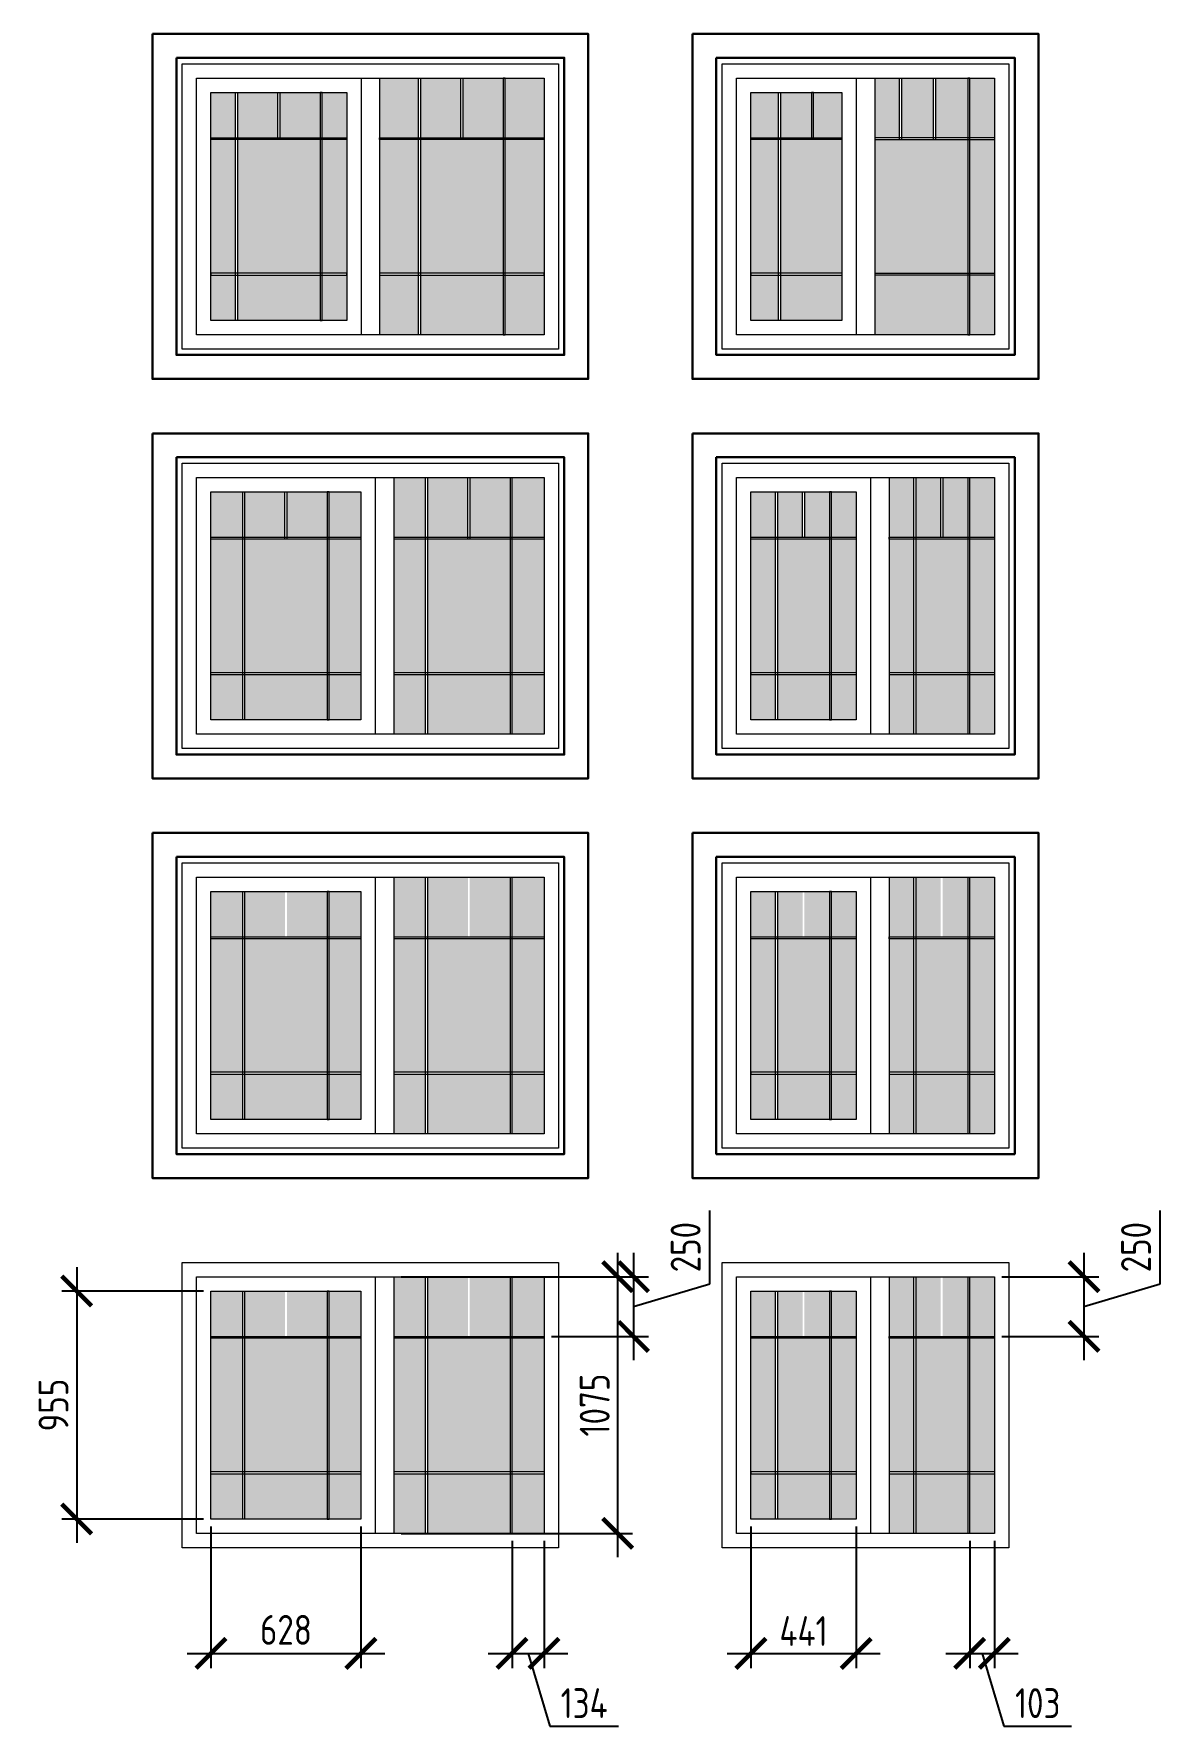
# Model space of a CAD drawing. Header units: millimetres. Extents: x 743280 to 1140305, y -337608 to -106611.
# Drawn here: x 1040336 to 1045053, y -267344 to -260256 of the extents above; entities that cross this region are included whole.
import ezdxf

# ---------------------------------------------------------------- set-up
doc = ezdxf.new("R2010")
doc.units = ezdxf.units.MM
doc.header["$PDMODE"] = 35
doc.layers.get('Defpoints').update_dxf_attribs({"color": 9})
for name, color, linetype, lineweight in [('ОСНОВНЫЕ', 7, 'Continuous', 30), ('СПДС_РАЗМЕРЫ', 42, 'Continuous', 13), ('ТОНКИЕ', 250, 'Continuous', 13)]:
    doc.layers.add(name, color=color, linetype=linetype, lineweight=lineweight)
doc.styles.add('GOST 2.304', font='CS_Gost2304.shx')
doc.dimstyles.new('СПДС', dxfattribs={"dimtxt": 2.5, "dimasz": 2.5, "dimexe": 1.25, "dimexo": 0.625, "dimtad": 1, "dimdec": 0, "dimtxsty": 'GOST 2.304', "dimblk": 'ARCHTICK', "dimblk1": 'ARCHTICK', "dimblk2": 'ARCHTICK', "dimcen": 2.5, "dimdle": 2, "dimadec": 0, "dimazin": 2, "dimtfac": 0.75, "dimtdec": 4, "dimtmove": 1, "dimatfit": 3, "dimfxl": 1, "dimtolj": 1, "dimarcsym": 1})

# ---------------------------------------------------------------- blocks, each defined once
blk = doc.blocks.new('_ArchTick')
at = {"color": 0, "linetype": 'ByBlock', "const_width": 0.15}
blk.add_lwpolyline([(-0.5, -0.5), (0.5, 0.5)], dxfattribs=at)
blk = doc.blocks.new('*D526')
at = {"layer": 'Defpoints', "color": 0, "transparency": 16777216}
for p in [(1041077.9, -265521.7), (1040515.4, -266476.7), (1041077.9, -266476.7)]:
    blk.add_point(p, dxfattribs=at)
at = {"layer": 'СПДС_РАЗМЕРЫ', "color": 0, "lineweight": -2, "transparency": 16777216}
for p, q in [((1040515.4, -265421.7), (1040515.4, -266576.7)), ((1041046.6, -265521.7), (1040452.9, -265521.7)), ((1041046.6, -266476.7), (1040452.9, -266476.7))]:
    blk.add_line(p, q, dxfattribs=at)
at = {"layer": 'СПДС_РАЗМЕРЫ', "color": 0, "lineweight": -2, "transparency": 16777216, "xscale": 125, "yscale": 125, "zscale": 125}
for p, rotation in [((1040515.4, -265521.7), 90), ((1040515.4, -266476.7), 270)]:
    blk.add_blockref('_ArchTick', p, dxfattribs=dict(at, rotation=rotation))
at = {"layer": 'СПДС_РАЗМЕРЫ', "color": 0, "transparency": 16777216, "insert": (1040418, -265999.2), "char_height": 125, "attachment_point": 5, "rotation": 90, "style": 'GOST 2.304'}
blk.add_mtext('\\A1;955', dxfattribs=at)
blk = doc.blocks.new('*D527')
at = {"layer": 'Defpoints', "color": 0, "transparency": 16777216}
for p in [(1041843.9, -265461.7), (1042781.4, -265461.7), (1041843.9, -266536.7)]:
    blk.add_point(p, dxfattribs=at)
at = {"layer": 'СПДС_РАЗМЕРЫ', "color": 0, "lineweight": -2, "transparency": 16777216}
for p, q in [((1042781.4, -266636.7), (1042781.4, -265361.7)), ((1041875.1, -265461.7), (1042843.9, -265461.7)), ((1041875.1, -266536.7), (1042843.9, -266536.7))]:
    blk.add_line(p, q, dxfattribs=at)
at = {"layer": 'СПДС_РАЗМЕРЫ', "color": 0, "lineweight": -2, "transparency": 16777216, "xscale": 125, "yscale": 125, "zscale": 125}
for p, rotation in [((1042781.4, -265461.7), 90), ((1042781.4, -266536.7), 270)]:
    blk.add_blockref('_ArchTick', p, dxfattribs=dict(at, rotation=rotation))
at = {"layer": 'СПДС_РАЗМЕРЫ', "color": 0, "transparency": 16777216, "insert": (1042685, -265999.2), "char_height": 125, "attachment_point": 5, "rotation": 90, "style": 'GOST 2.304'}
blk.add_mtext('\\A1;1075', dxfattribs=at)
blk = doc.blocks.new('*D528')
at = {"layer": 'Defpoints', "color": 0, "transparency": 16777216}
for p in [(1041077.9, -266476.7), (1041705.9, -266476.7), (1041705.9, -267039.2)]:
    blk.add_point(p, dxfattribs=at)
at = {"layer": 'СПДС_РАЗМЕРЫ', "color": 0, "lineweight": -2, "transparency": 16777216}
for p, q in [((1041077.9, -266508), (1041077.9, -267101.7)), ((1041705.9, -266508), (1041705.9, -267101.7)), ((1040977.9, -267039.2), (1041805.9, -267039.2))]:
    blk.add_line(p, q, dxfattribs=at)
at = {"layer": 'СПДС_РАЗМЕРЫ', "color": 0, "lineweight": -2, "transparency": 16777216, "xscale": 125, "yscale": 125, "zscale": 125, "rotation": 180}
blk.add_blockref('_ArchTick', (1041077.9, -267039.2), dxfattribs=at)
at = {"layer": 'СПДС_РАЗМЕРЫ', "color": 0, "lineweight": -2, "transparency": 16777216, "xscale": 125, "yscale": 125, "zscale": 125}
blk.add_blockref('_ArchTick', (1041705.9, -267039.2), dxfattribs=at)
at = {"layer": 'СПДС_РАЗМЕРЫ', "color": 0, "transparency": 16777216, "insert": (1041391.9, -266940.7), "char_height": 125, "attachment_point": 5, "style": 'GOST 2.304'}
blk.add_mtext('\\A1;628', dxfattribs=at)
blk = doc.blocks.new('*D529')
at = {"layer": 'Defpoints', "color": 0, "transparency": 16777216}
for p in [(1043339.3, -266476.7), (1043780.3, -266476.7), (1043780.3, -267039.2)]:
    blk.add_point(p, dxfattribs=at)
at = {"layer": 'СПДС_РАЗМЕРЫ', "color": 0, "lineweight": -2, "transparency": 16777216}
for p, q in [((1043339.3, -266508), (1043339.3, -267101.7)), ((1043780.3, -266508), (1043780.3, -267101.7)), ((1043239.3, -267039.2), (1043880.3, -267039.2))]:
    blk.add_line(p, q, dxfattribs=at)
at = {"layer": 'СПДС_РАЗМЕРЫ', "color": 0, "lineweight": -2, "transparency": 16777216, "xscale": 125, "yscale": 125, "zscale": 125, "rotation": 180}
blk.add_blockref('_ArchTick', (1043339.3, -267039.2), dxfattribs=at)
at = {"layer": 'СПДС_РАЗМЕРЫ', "color": 0, "lineweight": -2, "transparency": 16777216, "xscale": 125, "yscale": 125, "zscale": 125}
blk.add_blockref('_ArchTick', (1043780.3, -267039.2), dxfattribs=at)
at = {"layer": 'СПДС_РАЗМЕРЫ', "color": 0, "transparency": 16777216, "insert": (1043559.8, -266945.5), "char_height": 125, "attachment_point": 5, "style": 'GOST 2.304'}
blk.add_mtext('\\A1;441', dxfattribs=at)
blk = doc.blocks.new('*D530')
at = {"layer": 'Defpoints', "color": 0, "transparency": 16777216}
for p in [(1044359.3, -265461.7), (1044359.3, -265711.6), (1044734.3, -265711.6)]:
    blk.add_point(p, dxfattribs=at)
at = {"layer": 'СПДС_РАЗМЕРЫ', "color": 0, "lineweight": -2, "transparency": 16777216}
for p, q in [((1045053.5, -265490.9), (1045053.5, -265184.7)), ((1044734.3, -265361.7), (1044734.3, -265811.6)), ((1044390.6, -265461.7), (1044796.8, -265461.7)), ((1044734.3, -265586.7), (1045053.5, -265490.9)), ((1044390.6, -265711.6), (1044796.8, -265711.6))]:
    blk.add_line(p, q, dxfattribs=at)
at = {"layer": 'СПДС_РАЗМЕРЫ', "color": 0, "lineweight": -2, "transparency": 16777216, "xscale": 125, "yscale": 125, "zscale": 125}
for p, rotation in [((1044734.3, -265461.7), 90), ((1044734.3, -265711.6), 270)]:
    blk.add_blockref('_ArchTick', p, dxfattribs=dict(at, rotation=rotation))
at = {"layer": 'СПДС_РАЗМЕРЫ', "color": 0, "transparency": 16777216, "insert": (1044952.3, -265337.8), "char_height": 125, "attachment_point": 5, "rotation": 90, "style": 'GOST 2.304'}
blk.add_mtext('\\A1;250', dxfattribs=at)
blk = doc.blocks.new('*D531')
at = {"layer": 'Defpoints', "color": 0, "transparency": 16777216}
for p in [(1044256, -266536.7), (1044359.3, -266536.7), (1044359.3, -267039.2)]:
    blk.add_point(p, dxfattribs=at)
at = {"layer": 'СПДС_РАЗМЕРЫ', "color": 0, "lineweight": -2, "transparency": 16777216}
for p, q in [((1044256, -266568), (1044256, -267101.7)), ((1044359.3, -266568), (1044359.3, -267101.7)), ((1044156, -267039.2), (1044459.3, -267039.2)), ((1044307.6, -267039.2), (1044399, -267343.9)), ((1044399, -267343.9), (1044682.3, -267343.9))]:
    blk.add_line(p, q, dxfattribs=at)
at = {"layer": 'СПДС_РАЗМЕРЫ', "color": 0, "lineweight": -2, "transparency": 16777216, "xscale": 125, "yscale": 125, "zscale": 125, "rotation": 180}
blk.add_blockref('_ArchTick', (1044256, -267039.2), dxfattribs=at)
at = {"layer": 'СПДС_РАЗМЕРЫ', "color": 0, "lineweight": -2, "transparency": 16777216, "xscale": 125, "yscale": 125, "zscale": 125}
blk.add_blockref('_ArchTick', (1044359.3, -267039.2), dxfattribs=at)
at = {"layer": 'СПДС_РАЗМЕРЫ', "color": 0, "transparency": 16777216, "insert": (1044540.7, -267247.5), "char_height": 125, "attachment_point": 5, "style": 'GOST 2.304'}
blk.add_mtext('\\A1;103', dxfattribs=at)
blk = doc.blocks.new('*D532')
at = {"layer": 'Defpoints', "color": 0, "transparency": 16777216}
for p in [(1042338.8, -266536.7), (1042472.9, -266536.7), (1042472.9, -267039.2)]:
    blk.add_point(p, dxfattribs=at)
at = {"layer": 'СПДС_РАЗМЕРЫ', "color": 0, "lineweight": -2, "transparency": 16777216}
for p, q in [((1042338.8, -266568), (1042338.8, -267101.7)), ((1042472.9, -266568), (1042472.9, -267101.7)), ((1042238.8, -267039.2), (1042572.9, -267039.2)), ((1042405.9, -267039.2), (1042497.2, -267343.9)), ((1042497.2, -267343.9), (1042784.7, -267343.9))]:
    blk.add_line(p, q, dxfattribs=at)
at = {"layer": 'СПДС_РАЗМЕРЫ', "color": 0, "lineweight": -2, "transparency": 16777216, "xscale": 125, "yscale": 125, "zscale": 125, "rotation": 180}
blk.add_blockref('_ArchTick', (1042338.8, -267039.2), dxfattribs=at)
at = {"layer": 'СПДС_РАЗМЕРЫ', "color": 0, "lineweight": -2, "transparency": 16777216, "xscale": 125, "yscale": 125, "zscale": 125}
blk.add_blockref('_ArchTick', (1042472.9, -267039.2), dxfattribs=at)
at = {"layer": 'СПДС_РАЗМЕРЫ', "color": 0, "transparency": 16777216, "insert": (1042641, -267247.5), "char_height": 125, "attachment_point": 5, "style": 'GOST 2.304'}
blk.add_mtext('\\A1;134', dxfattribs=at)
blk = doc.blocks.new('*D533')
at = {"layer": 'Defpoints', "color": 0, "transparency": 16777216}
for p in [(1042472.9, -265461.7), (1042472.9, -265711.6), (1042847.9, -265711.6)]:
    blk.add_point(p, dxfattribs=at)
at = {"layer": 'СПДС_РАЗМЕРЫ', "color": 0, "lineweight": -2, "transparency": 16777216}
for p, q in [((1043167.1, -265490.9), (1043167.1, -265184.7)), ((1042847.9, -265361.7), (1042847.9, -265811.6)), ((1042504.1, -265461.7), (1042910.4, -265461.7)), ((1042847.9, -265586.7), (1043167.1, -265490.9)), ((1042504.1, -265711.6), (1042910.4, -265711.6))]:
    blk.add_line(p, q, dxfattribs=at)
at = {"layer": 'СПДС_РАЗМЕРЫ', "color": 0, "lineweight": -2, "transparency": 16777216, "xscale": 125, "yscale": 125, "zscale": 125}
for p, rotation in [((1042847.9, -265461.7), 90), ((1042847.9, -265711.6), 270)]:
    blk.add_blockref('_ArchTick', p, dxfattribs=dict(at, rotation=rotation))
at = {"layer": 'СПДС_РАЗМЕРЫ', "color": 0, "transparency": 16777216, "insert": (1043065.9, -265337.8), "char_height": 125, "attachment_point": 5, "rotation": 90, "style": 'GOST 2.304'}
blk.add_mtext('\\A1;250', dxfattribs=at)

msp = doc.modelspace()

# ---------------------------------------------------------------- hatches: boundary and pattern name
at = {"layer": 'ТОНКИЕ', "ltscale": 50}
h = msp.add_hatch(color=256, dxfattribs=at)
h.dxf.hatch_style = 1
h.set_gradient(color1=(141, 177, 201), rotation=45, tint=1)
h.paths.add_polyline_path([(1041947.7, -260441.4), (1041784.4, -260441.4), (1041784.4, -260691.3), (1041947.7, -260691.3)])
h.paths.add_polyline_path([(1041947.7, -260699.3), (1041784.4, -260699.3), (1041784.4, -261258.5), (1041947.7, -261258.5)])
h.paths.add_polyline_path([(1041947.7, -261266.5), (1041784.4, -261266.5), (1041784.4, -261516.4), (1041947.7, -261516.4)])
h.paths.add_polyline_path([(1041955.7, -261266.5), (1041955.7, -261516.4), (1042301.6, -261516.4), (1042301.6, -261266.5)])
h.paths.add_polyline_path([(1042472.9, -261266.5), (1042309.6, -261266.5), (1042309.6, -261516.4), (1042472.9, -261516.4)])
h.paths.add_polyline_path([(1042472.9, -260699.3), (1042309.6, -260699.3), (1042309.6, -261258.5), (1042472.9, -261258.5)])
h.paths.add_polyline_path([(1042301.6, -260699.3), (1041955.7, -260699.3), (1041955.7, -261258.5), (1042301.6, -261258.5)])
h.paths.add_polyline_path([(1042124.6, -260441.4), (1041955.7, -260441.4), (1041955.7, -260691.3), (1042124.6, -260691.3)])
h.paths.add_polyline_path([(1042132.6, -260691.3), (1042301.6, -260691.3), (1042301.6, -260441.4), (1042132.6, -260441.4)])
h.paths.add_polyline_path([(1042309.6, -260691.3), (1042472.9, -260691.3), (1042472.9, -260441.4), (1042309.6, -260441.4)])
h = msp.add_hatch(color=256, dxfattribs=at)
h.dxf.hatch_style = 1
h.set_gradient(color1=(141, 177, 201), rotation=45, tint=1)
h.paths.add_polyline_path([(1043858.3, -261516.4), (1044248, -261516.4), (1044248, -261266.5), (1043858.3, -261266.5)])
h.paths.add_polyline_path([(1044359.3, -261266.5), (1044256, -261266.5), (1044256, -261516.4), (1044359.3, -261516.4)])
h.paths.add_polyline_path([(1044359.3, -260699.3), (1044256, -260699.3), (1044256, -261258.5), (1044359.3, -261258.5)])
h.paths.add_polyline_path([(1044248, -261258.5), (1044248, -260699.3), (1043858.3, -260699.3), (1043858.3, -261258.5)])
h.paths.add_polyline_path([(1043961.6, -260441.4), (1043858.3, -260441.4), (1043858.3, -260691.3), (1043961.6, -260691.3)])
h.paths.add_polyline_path([(1044104.8, -260441.4), (1043969.6, -260441.4), (1043969.6, -260691.3), (1044104.8, -260691.3)])
h.paths.add_polyline_path([(1044112.8, -260691.3), (1044248, -260691.3), (1044248, -260441.4), (1044112.8, -260441.4)])
h.paths.add_polyline_path([(1044256, -260691.3), (1044359.3, -260691.3), (1044359.3, -260441.4), (1044256, -260441.4)])
h = msp.add_hatch(color=256, dxfattribs=at)
h.dxf.hatch_style = 1
h.set_gradient(color1=(141, 177, 201), rotation=45, tint=1)
h.paths.add_polyline_path([(1041077.9, -260691.3), (1041181.2, -260691.3), (1041181.2, -260501.4), (1041077.9, -260501.4)])
h.paths.add_polyline_path([(1041358.1, -260501.4), (1041189.2, -260501.4), (1041189.2, -260691.3), (1041358.1, -260691.3)])
h.paths.add_polyline_path([(1041535.1, -260691.3), (1041535.1, -260501.4), (1041366.1, -260501.4), (1041366.1, -260691.3)])
h.paths.add_polyline_path([(1041646.4, -260501.4), (1041543.1, -260501.4), (1041543.1, -260691.3), (1041646.4, -260691.3)])
h.paths.add_polyline_path([(1041646.4, -260699.3), (1041543.1, -260699.3), (1041543.1, -261258.5), (1041646.4, -261258.5)])
h.paths.add_polyline_path([(1041535.1, -260699.3), (1041189.2, -260699.3), (1041189.2, -261258.5), (1041535.1, -261258.5)])
h.paths.add_polyline_path([(1041181.2, -260699.3), (1041077.9, -260699.3), (1041077.9, -261258.5), (1041181.2, -261258.5)])
h.paths.add_polyline_path([(1041181.2, -261266.5), (1041077.9, -261266.5), (1041077.9, -261456.4), (1041181.2, -261456.4)])
h.paths.add_polyline_path([(1041535.1, -261456.4), (1041535.1, -261266.5), (1041189.2, -261266.5), (1041189.2, -261456.4)])
h.paths.add_polyline_path([(1041646.4, -261266.5), (1041543.1, -261266.5), (1041543.1, -261456.4), (1041646.4, -261456.4)])
h = msp.add_hatch(color=256, dxfattribs=at)
h.dxf.hatch_style = 1
h.set_gradient(color1=(141, 177, 201), rotation=45, tint=1)
h.paths.add_polyline_path([(1043455.4, -260691.3), (1043455.4, -260501.4), (1043339.3, -260501.4), (1043339.3, -260691.3)])
h.paths.add_polyline_path([(1043339.3, -261258.5), (1043455.4, -261258.5), (1043455.4, -260699.3), (1043339.3, -260699.3)])
h.paths.add_polyline_path([(1043339.3, -261266.5), (1043339.3, -261456.4), (1043455.4, -261456.4), (1043455.4, -261266.5)])
h.paths.add_polyline_path([(1043463.4, -261266.5), (1043463.4, -261456.4), (1043720.3, -261456.4), (1043720.3, -261266.5)])
h.paths.add_polyline_path([(1043720.3, -260699.3), (1043463.4, -260699.3), (1043463.4, -261258.5), (1043720.3, -261258.5)])
h.paths.add_polyline_path([(1043593.6, -260691.3), (1043593.6, -260501.4), (1043463.4, -260501.4), (1043463.4, -260691.3)])
h.paths.add_polyline_path([(1043720.3, -260501.4), (1043601.6, -260501.4), (1043601.6, -260691.3), (1043720.3, -260691.3)])
h = msp.add_hatch(color=256, dxfattribs=at)
h.dxf.hatch_style = 1
h.set_gradient(color1=(141, 177, 201), rotation=45, tint=1)
h.paths.add_polyline_path([(1041977, -262940), (1041843.9, -262940), (1041843.9, -263189.9), (1041977, -263189.9)])
h.paths.add_polyline_path([(1041977, -262372.8), (1041843.9, -262372.8), (1041843.9, -262932), (1041977, -262932)])
h.paths.add_polyline_path([(1041977, -262114.9), (1041843.9, -262114.9), (1041843.9, -262364.8), (1041977, -262364.8)])
h.paths.add_polyline_path([(1042153.9, -262114.9), (1041985, -262114.9), (1041985, -262364.8), (1042153.9, -262364.8)])
h.paths.add_polyline_path([(1042330.8, -262114.9), (1042161.9, -262114.9), (1042161.9, -262364.8), (1042330.8, -262364.8)])
h.paths.add_polyline_path([(1042338.8, -262364.8), (1042472.9, -262364.8), (1042472.9, -262114.9), (1042338.8, -262114.9)])
h.paths.add_polyline_path([(1042330.8, -262372.8), (1041985, -262372.8), (1041985, -262932), (1042330.8, -262932)])
h.paths.add_polyline_path([(1042338.8, -262932), (1042472.9, -262932), (1042472.9, -262372.8), (1042338.8, -262372.8)])
h.paths.add_polyline_path([(1041985, -262940), (1041985, -263189.9), (1042330.8, -263189.9), (1042330.8, -262940)])
h.paths.add_polyline_path([(1042338.8, -263189.9), (1042472.9, -263189.9), (1042472.9, -262940), (1042338.8, -262940)])
h = msp.add_hatch(color=256, dxfattribs=at)
h.dxf.hatch_style = 1
h.set_gradient(color1=(141, 177, 201), rotation=45, tint=1)
h.paths.add_polyline_path([(1044021.6, -262940), (1043918.3, -262940), (1043918.3, -263189.9), (1044021.6, -263189.9)])
h.paths.add_polyline_path([(1044248, -262940), (1044029.6, -262940), (1044029.6, -263189.9), (1044248, -263189.9)])
h.paths.add_polyline_path([(1044256, -263189.9), (1044359.3, -263189.9), (1044359.3, -262940), (1044256, -262940)])
h.paths.add_polyline_path([(1044359.3, -262372.8), (1044256, -262372.8), (1044256, -262932), (1044359.3, -262932)])
h.paths.add_polyline_path([(1044029.6, -262932), (1044248, -262932), (1044248, -262372.8), (1044029.6, -262372.8)])
h.paths.add_polyline_path([(1043918.3, -262932), (1044021.6, -262932), (1044021.6, -262372.8), (1043918.3, -262372.8)])
h.paths.add_polyline_path([(1043918.3, -262364.8), (1044021.6, -262364.8), (1044021.6, -262114.9), (1043918.3, -262114.9)])
h.paths.add_polyline_path([(1044134.8, -262114.9), (1044029.6, -262114.9), (1044029.6, -262364.8), (1044134.8, -262364.8)])
h.paths.add_polyline_path([(1044142.8, -262364.8), (1044248, -262364.8), (1044248, -262114.9), (1044142.8, -262114.9)])
h.paths.add_polyline_path([(1044256, -262364.8), (1044359.3, -262364.8), (1044359.3, -262114.9), (1044256, -262114.9)])
h = msp.add_hatch(color=256, dxfattribs=at)
h.dxf.hatch_style = 1
h.set_gradient(color1=(141, 177, 201), rotation=45, tint=1)
h.paths.add_polyline_path([(1041211, -262174.9), (1041077.9, -262174.9), (1041077.9, -262364.8), (1041211, -262364.8)])
h.paths.add_polyline_path([(1041211, -262372.8), (1041077.9, -262372.8), (1041077.9, -262932), (1041211, -262932)])
h.paths.add_polyline_path([(1041077.9, -263129.9), (1041211, -263129.9), (1041211, -262940), (1041077.9, -262940)])
h.paths.add_polyline_path([(1041564.8, -263129.9), (1041564.8, -262940), (1041219, -262940), (1041219, -263129.9)])
h.paths.add_polyline_path([(1041564.8, -262932), (1041564.8, -262372.8), (1041219, -262372.8), (1041219, -262932)])
h.paths.add_polyline_path([(1041387.9, -262364.8), (1041387.9, -262174.9), (1041219, -262174.9), (1041219, -262364.8)])
h.paths.add_polyline_path([(1041395.9, -262364.8), (1041564.8, -262364.8), (1041564.8, -262174.9), (1041395.9, -262174.9)])
h.paths.add_polyline_path([(1041705.9, -262174.9), (1041572.8, -262174.9), (1041572.8, -262364.8), (1041705.9, -262364.8)])
h.paths.add_polyline_path([(1041572.8, -262932), (1041705.9, -262932), (1041705.9, -262372.8), (1041572.8, -262372.8)])
h.paths.add_polyline_path([(1041572.8, -262940), (1041572.8, -263129.9), (1041705.9, -263129.9), (1041705.9, -262940)])
h = msp.add_hatch(color=256, dxfattribs=at)
h.dxf.hatch_style = 1
h.set_gradient(color1=(141, 177, 201), rotation=45, tint=1)
h.paths.add_polyline_path([(1043339.3, -263129.9), (1043442.6, -263129.9), (1043442.6, -262940), (1043339.3, -262940)])
h.paths.add_polyline_path([(1043450.6, -262940), (1043450.6, -263129.9), (1043669, -263129.9), (1043669, -262940)])
h.paths.add_polyline_path([(1043780.3, -262940), (1043677, -262940), (1043677, -263129.9), (1043780.3, -263129.9)])
h.paths.add_polyline_path([(1043677, -262932), (1043780.3, -262932), (1043780.3, -262372.8), (1043677, -262372.8)])
h.paths.add_polyline_path([(1043669, -262372.8), (1043450.6, -262372.8), (1043450.6, -262932), (1043669, -262932)])
h.paths.add_polyline_path([(1043442.6, -262372.8), (1043339.3, -262372.8), (1043339.3, -262932), (1043442.6, -262932)])
h.paths.add_polyline_path([(1043442.6, -262174.9), (1043339.3, -262174.9), (1043339.3, -262364.8), (1043442.6, -262364.8)])
h.paths.add_polyline_path([(1043555.8, -262174.9), (1043450.6, -262174.9), (1043450.6, -262364.8), (1043555.8, -262364.8)])
h.paths.add_polyline_path([(1043669, -262174.9), (1043563.8, -262174.9), (1043563.8, -262364.8), (1043669, -262364.8)])
h.paths.add_polyline_path([(1043780.3, -262174.9), (1043677, -262174.9), (1043677, -262364.8), (1043780.3, -262364.8)])
h = msp.add_hatch(color=256, dxfattribs=at)
h.dxf.hatch_style = 1
h.set_gradient(color1=(141, 177, 201), rotation=45, tint=1)
h.paths.add_polyline_path([(1041977, -264613.4), (1041843.9, -264613.4), (1041843.9, -264863.3), (1041977, -264863.3)])
h.paths.add_polyline_path([(1041977, -264046.2), (1041843.9, -264046.2), (1041843.9, -264605.4), (1041977, -264605.4)])
h.paths.add_polyline_path([(1041977, -263788.3), (1041843.9, -263788.3), (1041843.9, -264038.2), (1041977, -264038.2)])
h.paths.add_polyline_path([(1042153.9, -263788.3), (1041985, -263788.3), (1041985, -264038.2), (1042153.9, -264038.2)])
h.paths.add_polyline_path([(1042330.8, -263788.3), (1042161.9, -263788.3), (1042161.9, -264038.2), (1042330.8, -264038.2)])
h.paths.add_polyline_path([(1042338.8, -264038.2), (1042472.9, -264038.2), (1042472.9, -263788.3), (1042338.8, -263788.3)])
h.paths.add_polyline_path([(1042330.8, -264046.2), (1041985, -264046.2), (1041985, -264605.4), (1042330.8, -264605.4)])
h.paths.add_polyline_path([(1042338.8, -264605.4), (1042472.9, -264605.4), (1042472.9, -264046.2), (1042338.8, -264046.2)])
h.paths.add_polyline_path([(1041985, -264613.4), (1041985, -264863.3), (1042330.8, -264863.3), (1042330.8, -264613.4)])
h.paths.add_polyline_path([(1042338.8, -264863.3), (1042472.9, -264863.3), (1042472.9, -264613.4), (1042338.8, -264613.4)])
h = msp.add_hatch(color=256, dxfattribs=at)
h.dxf.hatch_style = 1
h.set_gradient(color1=(141, 177, 201), rotation=45, tint=1)
h.paths.add_polyline_path([(1044021.6, -264613.4), (1043918.3, -264613.4), (1043918.3, -264863.3), (1044021.6, -264863.3)])
h.paths.add_polyline_path([(1044248, -264613.4), (1044029.6, -264613.4), (1044029.6, -264863.3), (1044248, -264863.3)])
h.paths.add_polyline_path([(1044256, -264863.3), (1044359.3, -264863.3), (1044359.3, -264613.4), (1044256, -264613.4)])
h.paths.add_polyline_path([(1044359.3, -264046.2), (1044256, -264046.2), (1044256, -264605.4), (1044359.3, -264605.4)])
h.paths.add_polyline_path([(1044029.6, -264605.4), (1044248, -264605.4), (1044248, -264046.2), (1044029.6, -264046.2)])
h.paths.add_polyline_path([(1043918.3, -264605.4), (1044021.6, -264605.4), (1044021.6, -264046.2), (1043918.3, -264046.2)])
h.paths.add_polyline_path([(1043918.3, -264038.2), (1044021.6, -264038.2), (1044021.6, -263788.3), (1043918.3, -263788.3)])
h.paths.add_polyline_path([(1044134.8, -263788.3), (1044029.6, -263788.3), (1044029.6, -264038.2), (1044134.8, -264038.2)])
h.paths.add_polyline_path([(1044142.8, -264038.2), (1044248, -264038.2), (1044248, -263788.3), (1044142.8, -263788.3)])
h.paths.add_polyline_path([(1044256, -264038.2), (1044359.3, -264038.2), (1044359.3, -263788.3), (1044256, -263788.3)])
h = msp.add_hatch(color=256, dxfattribs=at)
h.dxf.hatch_style = 1
h.set_gradient(color1=(141, 177, 201), rotation=45, tint=1)
h.paths.add_polyline_path([(1041211, -263848.3), (1041077.9, -263848.3), (1041077.9, -264038.2), (1041211, -264038.2)])
h.paths.add_polyline_path([(1041211, -264046.2), (1041077.9, -264046.2), (1041077.9, -264605.4), (1041211, -264605.4)])
h.paths.add_polyline_path([(1041077.9, -264803.3), (1041211, -264803.3), (1041211, -264613.4), (1041077.9, -264613.4)])
h.paths.add_polyline_path([(1041564.8, -264803.3), (1041564.8, -264613.4), (1041219, -264613.4), (1041219, -264803.3)])
h.paths.add_polyline_path([(1041564.8, -264605.4), (1041564.8, -264046.2), (1041219, -264046.2), (1041219, -264605.4)])
h.paths.add_polyline_path([(1041387.9, -264038.2), (1041387.9, -263848.3), (1041219, -263848.3), (1041219, -264038.2)])
h.paths.add_polyline_path([(1041395.9, -264038.2), (1041564.8, -264038.2), (1041564.8, -263848.3), (1041395.9, -263848.3)])
h.paths.add_polyline_path([(1041705.9, -263848.3), (1041572.8, -263848.3), (1041572.8, -264038.2), (1041705.9, -264038.2)])
h.paths.add_polyline_path([(1041572.8, -264605.4), (1041705.9, -264605.4), (1041705.9, -264046.2), (1041572.8, -264046.2)])
h.paths.add_polyline_path([(1041572.8, -264613.4), (1041572.8, -264803.3), (1041705.9, -264803.3), (1041705.9, -264613.4)])
h = msp.add_hatch(color=256, dxfattribs=at)
h.dxf.hatch_style = 1
h.set_gradient(color1=(141, 177, 201), rotation=45, tint=1)
h.paths.add_polyline_path([(1043339.3, -264803.3), (1043442.6, -264803.3), (1043442.6, -264613.4), (1043339.3, -264613.4)])
h.paths.add_polyline_path([(1043450.6, -264613.4), (1043450.6, -264803.3), (1043669, -264803.3), (1043669, -264613.4)])
h.paths.add_polyline_path([(1043780.3, -264613.4), (1043677, -264613.4), (1043677, -264803.3), (1043780.3, -264803.3)])
h.paths.add_polyline_path([(1043677, -264605.4), (1043780.3, -264605.4), (1043780.3, -264046.2), (1043677, -264046.2)])
h.paths.add_polyline_path([(1043669, -264046.2), (1043450.6, -264046.2), (1043450.6, -264605.4), (1043669, -264605.4)])
h.paths.add_polyline_path([(1043442.6, -264046.2), (1043339.3, -264046.2), (1043339.3, -264605.4), (1043442.6, -264605.4)])
h.paths.add_polyline_path([(1043442.6, -263848.3), (1043339.3, -263848.3), (1043339.3, -264038.2), (1043442.6, -264038.2)])
h.paths.add_polyline_path([(1043555.8, -263848.3), (1043450.6, -263848.3), (1043450.6, -264038.2), (1043555.8, -264038.2)])
h.paths.add_polyline_path([(1043669, -263848.3), (1043563.8, -263848.3), (1043563.8, -264038.2), (1043669, -264038.2)])
h.paths.add_polyline_path([(1043780.3, -263848.3), (1043677, -263848.3), (1043677, -264038.2), (1043780.3, -264038.2)])
h = msp.add_hatch(color=256, dxfattribs=at)
h.dxf.hatch_style = 1
h.set_gradient(color1=(141, 177, 201), rotation=45, tint=1)
h.paths.add_polyline_path([(1041977, -266286.9), (1041843.9, -266286.9), (1041843.9, -266536.7), (1041977, -266536.7)])
h.paths.add_polyline_path([(1041977, -265719.6), (1041843.9, -265719.6), (1041843.9, -266278.9), (1041977, -266278.9)])
h.paths.add_polyline_path([(1041977, -265461.7), (1041843.9, -265461.7), (1041843.9, -265711.6), (1041977, -265711.6)])
h.paths.add_polyline_path([(1042153.9, -265461.7), (1041985, -265461.7), (1041985, -265711.6), (1042153.9, -265711.6)])
h.paths.add_polyline_path([(1042330.8, -265461.7), (1042161.9, -265461.7), (1042161.9, -265711.6), (1042330.8, -265711.6)])
h.paths.add_polyline_path([(1042338.8, -265711.6), (1042472.9, -265711.6), (1042472.9, -265461.7), (1042338.8, -265461.7)])
h.paths.add_polyline_path([(1042330.8, -265719.6), (1041985, -265719.6), (1041985, -266278.9), (1042330.8, -266278.9)])
h.paths.add_polyline_path([(1042338.8, -266278.9), (1042472.9, -266278.9), (1042472.9, -265719.6), (1042338.8, -265719.6)])
h.paths.add_polyline_path([(1041985, -266286.9), (1041985, -266536.7), (1042330.8, -266536.7), (1042330.8, -266286.9)])
h.paths.add_polyline_path([(1042338.8, -266536.7), (1042472.9, -266536.7), (1042472.9, -266286.9), (1042338.8, -266286.9)])
h = msp.add_hatch(color=256, dxfattribs=at)
h.dxf.hatch_style = 1
h.set_gradient(color1=(141, 177, 201), rotation=45, tint=1)
h.paths.add_polyline_path([(1044021.6, -266286.9), (1043918.3, -266286.9), (1043918.3, -266536.7), (1044021.6, -266536.7)])
h.paths.add_polyline_path([(1044248, -266286.9), (1044029.6, -266286.9), (1044029.6, -266536.7), (1044248, -266536.7)])
h.paths.add_polyline_path([(1044256, -266536.7), (1044359.3, -266536.7), (1044359.3, -266286.9), (1044256, -266286.9)])
h.paths.add_polyline_path([(1044359.3, -265719.6), (1044256, -265719.6), (1044256, -266278.9), (1044359.3, -266278.9)])
h.paths.add_polyline_path([(1044029.6, -266278.9), (1044248, -266278.9), (1044248, -265719.6), (1044029.6, -265719.6)])
h.paths.add_polyline_path([(1043918.3, -266278.9), (1044021.6, -266278.9), (1044021.6, -265719.6), (1043918.3, -265719.6)])
h.paths.add_polyline_path([(1043918.3, -265711.6), (1044021.6, -265711.6), (1044021.6, -265461.7), (1043918.3, -265461.7)])
h.paths.add_polyline_path([(1044134.8, -265461.7), (1044029.6, -265461.7), (1044029.6, -265711.6), (1044134.8, -265711.6)])
h.paths.add_polyline_path([(1044142.8, -265711.6), (1044248, -265711.6), (1044248, -265461.7), (1044142.8, -265461.7)])
h.paths.add_polyline_path([(1044256, -265711.6), (1044359.3, -265711.6), (1044359.3, -265461.7), (1044256, -265461.7)])
h = msp.add_hatch(color=256, dxfattribs=at)
h.dxf.hatch_style = 1
h.set_gradient(color1=(141, 177, 201), rotation=45, tint=1)
h.paths.add_polyline_path([(1041211, -265521.7), (1041077.9, -265521.7), (1041077.9, -265711.6), (1041211, -265711.6)])
h.paths.add_polyline_path([(1041211, -265719.6), (1041077.9, -265719.6), (1041077.9, -266278.9), (1041211, -266278.9)])
h.paths.add_polyline_path([(1041077.9, -266476.7), (1041211, -266476.7), (1041211, -266286.9), (1041077.9, -266286.9)])
h.paths.add_polyline_path([(1041564.8, -266476.7), (1041564.8, -266286.9), (1041219, -266286.9), (1041219, -266476.7)])
h.paths.add_polyline_path([(1041564.8, -266278.9), (1041564.8, -265719.6), (1041219, -265719.6), (1041219, -266278.9)])
h.paths.add_polyline_path([(1041387.9, -265711.6), (1041387.9, -265521.7), (1041219, -265521.7), (1041219, -265711.6)])
h.paths.add_polyline_path([(1041395.9, -265711.6), (1041564.8, -265711.6), (1041564.8, -265521.7), (1041395.9, -265521.7)])
h.paths.add_polyline_path([(1041705.9, -265521.7), (1041572.8, -265521.7), (1041572.8, -265711.6), (1041705.9, -265711.6)])
h.paths.add_polyline_path([(1041572.8, -266278.9), (1041705.9, -266278.9), (1041705.9, -265719.6), (1041572.8, -265719.6)])
h.paths.add_polyline_path([(1041572.8, -266286.9), (1041572.8, -266476.7), (1041705.9, -266476.7), (1041705.9, -266286.9)])
h = msp.add_hatch(color=256, dxfattribs=at)
h.dxf.hatch_style = 1
h.set_gradient(color1=(141, 177, 201), rotation=45, tint=1)
h.paths.add_polyline_path([(1043339.3, -266476.7), (1043442.6, -266476.7), (1043442.6, -266286.9), (1043339.3, -266286.9)])
h.paths.add_polyline_path([(1043450.6, -266286.9), (1043450.6, -266476.7), (1043669, -266476.7), (1043669, -266286.9)])
h.paths.add_polyline_path([(1043780.3, -266286.9), (1043677, -266286.9), (1043677, -266476.7), (1043780.3, -266476.7)])
h.paths.add_polyline_path([(1043677, -266278.9), (1043780.3, -266278.9), (1043780.3, -265719.6), (1043677, -265719.6)])
h.paths.add_polyline_path([(1043669, -265719.6), (1043450.6, -265719.6), (1043450.6, -266278.9), (1043669, -266278.9)])
h.paths.add_polyline_path([(1043442.6, -265719.6), (1043339.3, -265719.6), (1043339.3, -266278.9), (1043442.6, -266278.9)])
h.paths.add_polyline_path([(1043442.6, -265521.7), (1043339.3, -265521.7), (1043339.3, -265711.6), (1043442.6, -265711.6)])
h.paths.add_polyline_path([(1043555.8, -265521.7), (1043450.6, -265521.7), (1043450.6, -265711.6), (1043555.8, -265711.6)])
h.paths.add_polyline_path([(1043669, -265521.7), (1043563.8, -265521.7), (1043563.8, -265711.6), (1043669, -265711.6)])
h.paths.add_polyline_path([(1043780.3, -265521.7), (1043677, -265521.7), (1043677, -265711.6), (1043780.3, -265711.6)])

# ---------------------------------------------------------------- linework, layer by layer
at = {"layer": 'ОСНОВНЫЕ', "ltscale": 50}
for points in [[(1040832.9, -260256.4), (1042657.9, -260256.4), (1042657.9, -261701.4), (1040832.9, -261701.4)], [(1043094.3, -260256.4), (1044544.3, -260256.4), (1044544.3, -261701.4), (1043094.3, -261701.4)], [(1040932.9, -260356.4), (1042557.9, -260356.4), (1042557.9, -261601.4), (1040932.9, -261601.4)], [(1043194.3, -260356.4), (1044444.3, -260356.4), (1044444.3, -261601.4), (1043194.3, -261601.4)], [(1040832.9, -261929.9), (1042657.9, -261929.9), (1042657.9, -263374.9), (1040832.9, -263374.9)], [(1043094.3, -261929.9), (1044544.3, -261929.9), (1044544.3, -263374.9), (1043094.3, -263374.9)], [(1040932.9, -262029.9), (1042557.9, -262029.9), (1042557.9, -263274.9), (1040932.9, -263274.9)], [(1043194.3, -262029.9), (1044444.3, -262029.9), (1044444.3, -263274.9), (1043194.3, -263274.9)], [(1040832.9, -263603.3), (1042657.9, -263603.3), (1042657.9, -265048.3), (1040832.9, -265048.3)], [(1043094.3, -263603.3), (1044544.3, -263603.3), (1044544.3, -265048.3), (1043094.3, -265048.3)], [(1040932.9, -263703.3), (1042557.9, -263703.3), (1042557.9, -264948.3), (1040932.9, -264948.3)], [(1043194.3, -263703.3), (1044444.3, -263703.3), (1044444.3, -264948.3), (1043194.3, -264948.3)]]:
    msp.add_lwpolyline(points, close=True, dxfattribs=at)
at = {"layer": 'ТОНКИЕ', "ltscale": 50}
for p, q in [((1041706.4, -260441.4), (1041706.4, -261516.4)), ((1041784.4, -260441.4), (1041784.4, -261516.4)), ((1043780.3, -260441.4), (1043780.3, -261516.4)), ((1043858.3, -260441.4), (1043858.3, -261516.4)), ((1044359.3, -260691.3), (1043858.3, -260691.3)), ((1043858.3, -260699.3), (1044359.3, -260699.3)), ((1043858.3, -261258.5), (1044359.3, -261258.5)), ((1044359.3, -261266.5), (1043858.3, -261266.5)), ((1041765.9, -262114.9), (1041765.9, -263189.9)), ((1041843.9, -262114.9), (1041843.9, -263189.9)), ((1041977, -263189.9), (1041977, -262114.9)), ((1041985, -262114.9), (1041985, -263189.9)), ((1042153.9, -262372.8), (1042153.9, -262114.9)), ((1042161.9, -262114.9), (1042161.9, -262372.8)), ((1042330.8, -262114.9), (1042330.8, -263189.9)), ((1042338.8, -263189.9), (1042338.8, -262114.9)), ((1043840.3, -262114.9), (1043840.3, -263189.9)), ((1043918.3, -262114.9), (1043918.3, -263189.9)), ((1044021.6, -263189.9), (1044021.6, -262114.9)), ((1044029.6, -262114.9), (1044029.6, -263189.9)), ((1044248, -262114.9), (1044248, -263189.9)), ((1044256, -263189.9), (1044256, -262114.9)), ((1041077.9, -262364.8), (1041705.9, -262364.8)), ((1041705.9, -262372.8), (1041077.9, -262372.8)), ((1041843.9, -262364.8), (1042471.9, -262364.8)), ((1042471.9, -262372.8), (1041843.9, -262372.8)), ((1043918.3, -262372.8), (1043918.3, -262364.8)), ((1043918.3, -262364.8), (1044359.3, -262364.8)), ((1044359.3, -262372.8), (1043918.3, -262372.8)), ((1041705.9, -262932), (1041077.9, -262932)), ((1041077.9, -262940), (1041705.9, -262940)), ((1042471.9, -262932), (1041843.9, -262932)), ((1041843.9, -262940), (1042471.9, -262940)), ((1044359.3, -262932), (1043918.3, -262932)), ((1043918.3, -262932), (1043918.3, -262940)), ((1043918.3, -262940), (1044359.3, -262940)), ((1041765.9, -263788.3), (1041765.9, -264863.3)), ((1041843.9, -263788.3), (1041843.9, -264863.3)), ((1041977, -264863.3), (1041977, -263788.3)), ((1041985, -263788.3), (1041985, -264863.3)), ((1042330.8, -263788.3), (1042330.8, -264863.3)), ((1042338.8, -264863.3), (1042338.8, -263788.3)), ((1043840.3, -263788.3), (1043840.3, -264863.3)), ((1043918.3, -263788.3), (1043918.3, -264863.3)), ((1044021.6, -264863.3), (1044021.6, -263788.3)), ((1044029.6, -263788.3), (1044029.6, -264863.3)), ((1044248, -263788.3), (1044248, -264863.3)), ((1044256, -264863.3), (1044256, -263788.3)), ((1041077.9, -264038.2), (1041705.9, -264038.2)), ((1041705.9, -264046.2), (1041077.9, -264046.2)), ((1041843.9, -264038.2), (1042471.9, -264038.2)), ((1042471.9, -264046.2), (1041843.9, -264046.2)), ((1043918.3, -264046.2), (1043918.3, -264038.2)), ((1043918.3, -264038.2), (1044359.3, -264038.2)), ((1044359.3, -264046.2), (1043918.3, -264046.2)), ((1041705.9, -264605.4), (1041077.9, -264605.4)), ((1041077.9, -264613.4), (1041705.9, -264613.4)), ((1042471.9, -264605.4), (1041843.9, -264605.4)), ((1041843.9, -264613.4), (1042471.9, -264613.4)), ((1044359.3, -264605.4), (1043918.3, -264605.4)), ((1043918.3, -264605.4), (1043918.3, -264613.4)), ((1043918.3, -264613.4), (1044359.3, -264613.4)), ((1041765.9, -265461.7), (1041765.9, -266536.7)), ((1041843.9, -265461.7), (1041843.9, -266536.7)), ((1041977, -266536.7), (1041977, -265461.7)), ((1041985, -265461.7), (1041985, -266536.7)), ((1042330.8, -265461.7), (1042330.8, -266536.7)), ((1042338.8, -266536.7), (1042338.8, -265461.7)), ((1043840.3, -265461.7), (1043840.3, -266536.7)), ((1043918.3, -265461.7), (1043918.3, -266536.7)), ((1044021.6, -266536.7), (1044021.6, -265461.7)), ((1044029.6, -265461.7), (1044029.6, -266536.7)), ((1044248, -265461.7), (1044248, -266536.7)), ((1044256, -266536.7), (1044256, -265461.7)), ((1041077.9, -265711.6), (1041705.9, -265711.6)), ((1041705.9, -265719.6), (1041077.9, -265719.6)), ((1041843.9, -265711.6), (1042471.9, -265711.6)), ((1042471.9, -265719.6), (1041843.9, -265719.6)), ((1043918.3, -265719.6), (1043918.3, -265711.6)), ((1043918.3, -265711.6), (1044359.3, -265711.6)), ((1044359.3, -265719.6), (1043918.3, -265719.6)), ((1041705.9, -266278.9), (1041077.9, -266278.9)), ((1041077.9, -266286.9), (1041705.9, -266286.9)), ((1042471.9, -266278.9), (1041843.9, -266278.9)), ((1041843.9, -266286.9), (1042471.9, -266286.9)), ((1044359.3, -266278.9), (1043918.3, -266278.9)), ((1043918.3, -266278.9), (1043918.3, -266286.9)), ((1043918.3, -266286.9), (1044359.3, -266286.9))]:
    msp.add_line(p, q, dxfattribs=at)
for points in [[(1040957.9, -260381.4), (1042532.9, -260381.4), (1042532.9, -261576.4), (1040957.9, -261576.4)], [(1043219.3, -260381.4), (1044419.3, -260381.4), (1044419.3, -261576.4), (1043219.3, -261576.4)], [(1041017.9, -260441.4), (1042472.9, -260441.4), (1042472.9, -261516.4), (1041017.9, -261516.4)], [(1041947.7, -261516.4), (1041947.7, -260441.4), (1041955.7, -260441.4), (1041955.7, -261516.4)], [(1042309.6, -261516.4), (1042309.6, -260441.4), (1042301.6, -260441.4), (1042301.6, -261516.4)], [(1043279.3, -260441.4), (1044359.3, -260441.4), (1044359.3, -261516.4), (1043279.3, -261516.4)], [(1044256, -261516.4), (1044256, -260441.4), (1044248, -260441.4), (1044248, -261516.4)], [(1041077.9, -260501.4), (1041646.4, -260501.4), (1041646.4, -261456.4), (1041077.9, -261456.4)], [(1041181.2, -261456.4), (1041181.2, -260501.4), (1041189.2, -260501.4), (1041189.2, -261456.4)], [(1041543.1, -261456.4), (1041543.1, -260501.4), (1041535.1, -260501.4), (1041535.1, -261456.4)], [(1043339.3, -260501.4), (1043720.3, -260501.4), (1043720.3, -261456.4), (1043339.3, -261456.4)], [(1043455.4, -261456.4), (1043455.4, -260501.4), (1043463.4, -260501.4), (1043463.4, -261456.4)], [(1041077.9, -260691.3), (1041646.4, -260691.3), (1041646.4, -260699.3), (1041077.9, -260699.3)], [(1041784.4, -260691.3), (1042472.9, -260691.3), (1042472.9, -260699.3), (1041784.4, -260699.3)], [(1041077.9, -261266.5), (1041646.4, -261266.5), (1041646.4, -261258.5), (1041077.9, -261258.5)], [(1041784.4, -261266.5), (1042472.9, -261266.5), (1042472.9, -261258.5), (1041784.4, -261258.5)], [(1040957.9, -262054.9), (1042532.9, -262054.9), (1042532.9, -263249.9), (1040957.9, -263249.9)], [(1043219.3, -262054.9), (1044419.3, -262054.9), (1044419.3, -263249.9), (1043219.3, -263249.9)], [(1041017.9, -262114.9), (1042472.9, -262114.9), (1042472.9, -263189.9), (1041017.9, -263189.9)], [(1043279.3, -262114.9), (1044359.3, -262114.9), (1044359.3, -263189.9), (1043279.3, -263189.9)], [(1041077.9, -262174.9), (1041705.9, -262174.9), (1041705.9, -263129.9), (1041077.9, -263129.9)], [(1041211, -263129.9), (1041211, -262174.9), (1041219, -262174.9), (1041219, -263129.9)], [(1041572.8, -263129.9), (1041572.8, -262174.9), (1041564.8, -262174.9), (1041564.8, -263129.9)], [(1043339.3, -262174.9), (1043780.3, -262174.9), (1043780.3, -263129.9), (1043339.3, -263129.9)], [(1043442.6, -263129.9), (1043442.6, -262174.9), (1043450.6, -262174.9), (1043450.6, -263129.9)], [(1043677, -263129.9), (1043677, -262174.9), (1043669, -262174.9), (1043669, -263129.9)], [(1040957.9, -263728.3), (1042532.9, -263728.3), (1042532.9, -264923.3), (1040957.9, -264923.3)], [(1041017.9, -263788.3), (1042472.9, -263788.3), (1042472.9, -264863.3), (1041017.9, -264863.3)], [(1043219.3, -263728.3), (1044419.3, -263728.3), (1044419.3, -264923.3), (1043219.3, -264923.3)], [(1043279.3, -263788.3), (1044359.3, -263788.3), (1044359.3, -264863.3), (1043279.3, -264863.3)], [(1041077.9, -263848.3), (1041705.9, -263848.3), (1041705.9, -264803.3), (1041077.9, -264803.3)], [(1041211, -264803.3), (1041211, -263848.3), (1041219, -263848.3), (1041219, -264803.3)], [(1041572.8, -264803.3), (1041572.8, -263848.3), (1041564.8, -263848.3), (1041564.8, -264803.3)], [(1043339.3, -263848.3), (1043780.3, -263848.3), (1043780.3, -264803.3), (1043339.3, -264803.3)], [(1043442.6, -264803.3), (1043442.6, -263848.3), (1043450.6, -263848.3), (1043450.6, -264803.3)], [(1043677, -264803.3), (1043677, -263848.3), (1043669, -263848.3), (1043669, -264803.3)], [(1040957.9, -265401.7), (1042532.9, -265401.7), (1042532.9, -266596.7), (1040957.9, -266596.7)], [(1043219.3, -265401.7), (1044419.3, -265401.7), (1044419.3, -266596.7), (1043219.3, -266596.7)], [(1041017.9, -265461.7), (1042472.9, -265461.7), (1042472.9, -266536.7), (1041017.9, -266536.7)], [(1043279.3, -265461.7), (1044359.3, -265461.7), (1044359.3, -266536.7), (1043279.3, -266536.7)], [(1041077.9, -265521.7), (1041705.9, -265521.7), (1041705.9, -266476.7), (1041077.9, -266476.7)], [(1041211, -266476.7), (1041211, -265521.7), (1041219, -265521.7), (1041219, -266476.7)], [(1041572.8, -266476.7), (1041572.8, -265521.7), (1041564.8, -265521.7), (1041564.8, -266476.7)], [(1043339.3, -265521.7), (1043780.3, -265521.7), (1043780.3, -266476.7), (1043339.3, -266476.7)], [(1043442.6, -266476.7), (1043442.6, -265521.7), (1043450.6, -265521.7), (1043450.6, -266476.7)], [(1043677, -266476.7), (1043677, -265521.7), (1043669, -265521.7), (1043669, -266476.7)]]:
    msp.add_lwpolyline(points, close=True, dxfattribs=at)
for points in [[(1042124.6, -260691.3), (1042124.6, -260441.4), (1042132.6, -260441.4), (1042132.6, -260691.3)], [(1043961.6, -260699.3), (1043961.6, -260441.4), (1043969.6, -260441.4), (1043969.6, -260699.3)], [(1044104.8, -260699.3), (1044104.8, -260441.4), (1044112.8, -260441.4), (1044112.8, -260699.3)], [(1041358.1, -260699.3), (1041358.1, -260501.4), (1041366.1, -260501.4), (1041366.1, -260699.3)], [(1043601.6, -260699.3), (1043601.6, -260501.4), (1043593.6, -260501.4), (1043593.6, -260699.3)], [(1043720.3, -260699.3), (1043339.3, -260699.3), (1043339.3, -260691.3), (1043720.3, -260691.3)], [(1043720.3, -261258.5), (1043339.3, -261258.5), (1043339.3, -261266.5), (1043720.3, -261266.5)], [(1044134.8, -262364.8), (1044134.8, -262114.9), (1044142.8, -262114.9), (1044142.8, -262364.8)], [(1041387.9, -262372.8), (1041387.9, -262174.9), (1041395.9, -262174.9), (1041395.9, -262372.8)], [(1043555.8, -262364.8), (1043555.8, -262174.9)], [(1043563.8, -262174.9), (1043563.8, -262364.8)], [(1043780.3, -262372.8), (1043339.3, -262372.8), (1043339.3, -262364.8), (1043780.3, -262364.8)], [(1043780.3, -262932), (1043339.3, -262932), (1043339.3, -262940), (1043780.3, -262940)], [(1043780.3, -264046.2), (1043339.3, -264046.2), (1043339.3, -264038.2), (1043780.3, -264038.2)], [(1043780.3, -264605.4), (1043339.3, -264605.4), (1043339.3, -264613.4), (1043780.3, -264613.4)], [(1043780.3, -265719.6), (1043339.3, -265719.6), (1043339.3, -265711.6), (1043780.3, -265711.6)], [(1043780.3, -266278.9), (1043339.3, -266278.9), (1043339.3, -266286.9), (1043780.3, -266286.9)]]:
    msp.add_lwpolyline(points, dxfattribs=at)

# ---------------------------------------------------------------- dimensions: what is measured, and where the dimension line sits
at = {"layer": 'СПДС_РАЗМЕРЫ'}
for base, p1, p2, angle, picture, middle in [((1042847.9, -265711.6), (1042472.9, -265461.7), (1042472.9, -265711.6), 270, '*D533', (1043065.9, -265459.7)), ((1044734.3, -265711.6), (1044359.3, -265461.7), (1044359.3, -265711.6), 90, '*D530', (1044952.3, -265459.7)), ((1040515.4, -266476.7), (1041077.9, -265521.7), (1041077.9, -266476.7), 90, '*D526', (1040418, -265999.2)), ((1042781.4, -265461.7), (1041843.9, -266536.7), (1041843.9, -265461.7), 90, '*D527', (1042685, -265999.2))]:
    dim = msp.add_linear_dim(base=base, p1=p1, p2=p2, angle=angle, dimstyle='СПДС', override={"dimscale": 50}, dxfattribs=at)
    dim.commit()
    dim.dimension.update_dxf_attribs({"geometry": picture, "text_midpoint": middle})
for base, p1, p2, picture, middle in [((1041705.9, -267039.2), (1041077.9, -266476.7), (1041705.9, -266476.7), '*D528', (1041391.9, -266940.7)), ((1043780.3, -267039.2), (1043339.3, -266476.7), (1043780.3, -266476.7), '*D529', (1043559.8, -266945.5)), ((1042472.9, -267039.2), (1042338.8, -266536.7), (1042472.9, -266536.7), '*D532', (1042528.5, -267247.5)), ((1044359.3, -267039.2), (1044256, -266536.7), (1044359.3, -266536.7), '*D531', (1044430.3, -267247.5))]:
    dim = msp.add_linear_dim(base=base, p1=p1, p2=p2, dimstyle='СПДС', override={"dimscale": 50}, dxfattribs=at)
    dim.commit()
    dim.dimension.update_dxf_attribs({"geometry": picture, "text_midpoint": middle})

doc.saveas('drawing.dxf')
